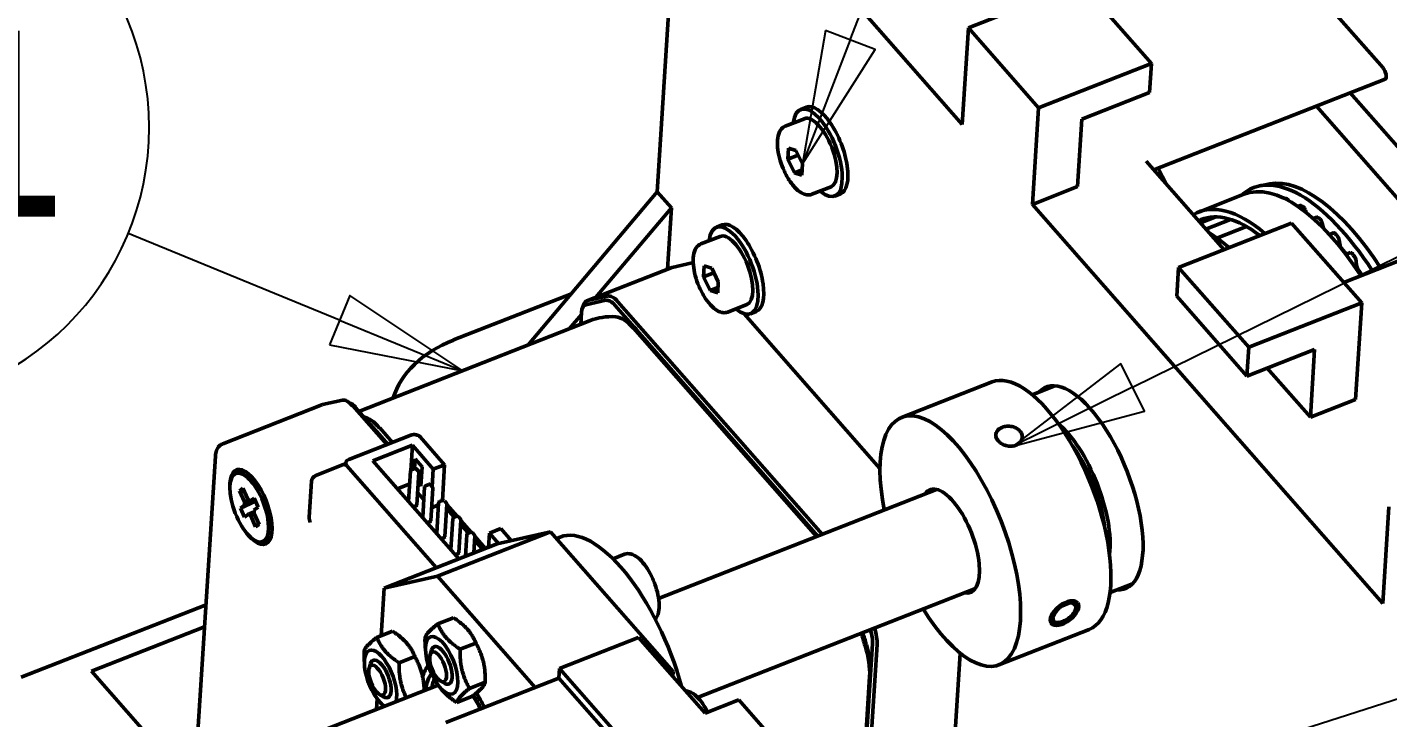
# Model space of a CAD drawing. Header units: millimetres. Extents: x -1259 to 2100, y -2965 to 1485.
# Drawn here: x 625.8 to 753.6, y 426.6 to 491.5 of the extents above; entities that cross this region are included whole.
import ezdxf

# ---------------------------------------------------------------- set-up
doc = ezdxf.new("R2010")
doc.units = ezdxf.units.MM
doc.header["$LTSCALE"] = 5
doc.layers.add('Symbol (ISO)', color=7, linetype='Continuous', lineweight=25)
doc.layers.add('Visible (ISO)', color=7, linetype='Continuous', lineweight=50)
doc.styles.add('Note Text (ISO)', font='tahoma.ttf')

# ---------------------------------------------------------------- blocks, each defined once
blk = doc.blocks.new('Balloon27')
at = {"layer": 'Symbol (ISO)'}
for p, q in [((122.2, 101.664), (119.414, 101.664)), ((131.029, 92.79), (127.044, 94.426)), ((131.219, 93.253), (130.839, 92.328)), ((133.342, 91.841), (131.219, 93.253)), ((131.029, 92.79), (133.342, 91.841)), ((130.839, 92.328), (133.342, 91.841)), ((122.2, 91.164), (119.414, 91.164))]:
    blk.add_line(p, q, dxfattribs=at)
at = {"layer": 'Symbol (ISO)', "flags": 128}
blk.add_lwpolyline([(130.839, 92.328), (133.342, 91.841), (131.219, 93.253), (130.839, 92.328)], dxfattribs=at)
at = {"layer": 'Symbol (ISO)'}
for centre, start, end in [((119.414, 96.414), 90, 270), ((122.2, 96.414), 270, 90)]:
    blk.add_arc(centre, 5.25, start, end, dxfattribs=at)
blk.add_solid([(130.839, 92.328), (133.342, 91.841), (131.219, 93.253), (130.839, 92.328)], dxfattribs=at)
at = {"layer": 'Symbol (ISO)', "insert": (120.807, 96.451), "char_height": 3.5, "attachment_point": 5, "style": 'Note Text (ISO)'}
blk.add_mtext('1001', dxfattribs=at)
blk = doc.blocks.new('Balloon28')
at = {"layer": 'Symbol (ISO)'}
for p, q in [((161.391, 104.397), (161.558, 104.397)), ((145.932, 91.529), (156.698, 96.834)), ((161.391, 93.897), (161.558, 93.897)), ((145.711, 91.977), (143.69, 90.424)), ((146.153, 91.08), (145.711, 91.977)), ((145.932, 91.529), (143.69, 90.424)), ((143.69, 90.424), (146.153, 91.08))]:
    blk.add_line(p, q, dxfattribs=at)
at = {"layer": 'Symbol (ISO)', "flags": 128}
blk.add_lwpolyline([(145.711, 91.977), (143.69, 90.424), (146.153, 91.08), (145.711, 91.977)], dxfattribs=at)
at = {"layer": 'Symbol (ISO)'}
for centre, start, end in [((161.391, 99.147), 90, 270), ((161.558, 99.147), 270, 90)]:
    blk.add_arc(centre, 5.25, start, end, dxfattribs=at)
blk.add_solid([(145.711, 91.977), (143.69, 90.424), (146.153, 91.08), (145.711, 91.977)], dxfattribs=at)
at = {"layer": 'Symbol (ISO)', "insert": (161.474, 99.187), "char_height": 3.5, "attachment_point": 5, "style": 'Note Text (ISO)'}
blk.add_mtext('008', dxfattribs=at)
blk = doc.blocks.new('Balloon36')
at = {"layer": 'Symbol (ISO)'}
for p, q in [((140.627, 98.061), (144.734, 108.73)), ((140.16, 98.241), (139.729, 95.728)), ((141.094, 97.881), (140.16, 98.241)), ((140.627, 98.061), (139.729, 95.728)), ((139.729, 95.728), (141.094, 97.881))]:
    blk.add_line(p, q, dxfattribs=at)
at = {"layer": 'Symbol (ISO)', "flags": 128}
blk.add_lwpolyline([(140.16, 98.241), (139.729, 95.728), (141.094, 97.881), (140.16, 98.241)], dxfattribs=at)
at = {"layer": 'Symbol (ISO)'}
blk.add_solid([(140.16, 98.241), (139.729, 95.728), (141.094, 97.881), (140.16, 98.241)], dxfattribs=at)
blk = doc.blocks.new('Balloon39')
at = {"layer": 'Symbol (ISO)'}
blk.add_line((143.616, 83.334), (166.587, 90.692), dxfattribs=at)

msp = doc.modelspace()

# ---------------------------------------------------------------- linework, layer by layer
at = {"layer": 'Visible (ISO)'}
for p, q in [((726.78, 517.77), (753.2, 487.67)), ((693.89, 504.86), (713.65, 482.35)), ((685, 476.01), (686.73, 503.27)), ((724.84, 495.6), (714.23, 491.43)), ((731.43, 488.1), (724.84, 495.6)), ((713.65, 482.35), (714.23, 491.43)), ((714.23, 491.43), (720.82, 483.93)), ((720.82, 483.93), (731.43, 488.1)), ((731.25, 485.37), (731.43, 488.1)), ((731.66, 478.09), (753.4, 486.63)), ((724.89, 482.87), (731.25, 485.37)), ((761.6, 472.26), (750.11, 485.34)), ((698.47, 483.77), (699.01, 483.98)), ((720.24, 474.84), (720.82, 483.93)), ((758.41, 471.01), (746.93, 484.09)), ((697.01, 482.19), (698.82, 482.9)), ((724.48, 476.51), (724.89, 482.87)), ((697.26, 479.09), (697.33, 480.14)), ((698.24, 479.47), (697.26, 479.09)), ((697.33, 480.14), (698.02, 479.91)), ((698.02, 479.91), (698.64, 478.64)), ((697.89, 477.82), (697.26, 479.09)), ((698.64, 478.64), (698.58, 477.59)), ((738.24, 470.59), (730.93, 478.92)), ((732.05, 478.25), (732.84, 476.75)), ((698.61, 478.1), (697.89, 477.82)), ((698.58, 477.59), (697.89, 477.82)), ((685, 476.01), (672.86, 461.62)), ((686.32, 474.51), (685, 476.01)), ((699.53, 475.79), (701.33, 476.5)), ((701.67, 475.63), (702.2, 475.83)), ((724.48, 476.51), (720.24, 474.84)), ((740.13, 475.79), (735.88, 474.12)), ((742.56, 476.76), (741.67, 476.59)), ((679.23, 466.11), (686.32, 474.51)), ((685.95, 468.75), (686.32, 474.51)), ((720.24, 474.84), (753.18, 437.32)), ((743.92, 475.42), (743.9, 475.41)), ((745.41, 474.75), (745.19, 474.66)), ((744.6, 473.09), (733.99, 468.92)), ((736.22, 473.45), (735.86, 473.31)), ((737.47, 473.66), (736.04, 473.1)), ((738.86, 473.43), (736.54, 472.52)), ((751.19, 465.59), (744.6, 473.09)), ((745.9, 474.29), (745.97, 474.08)), ((746.97, 473.65), (746.64, 473.52)), ((747.48, 473.09), (747.61, 472.59)), ((765.31, 473.72), (749.5, 467.51)), ((689.1, 471.12), (690.91, 471.83)), ((690.56, 472.7), (691.09, 472.91)), ((740.35, 472.76), (737.59, 471.68)), ((748.55, 472.16), (748.16, 472)), ((749.08, 471.49), (749.18, 470.96)), ((749.29, 470.72), (749.76, 470.16)), ((686.4, 468.91), (688.28, 469.33)), ((750.13, 470.31), (749.71, 470.14)), ((750.67, 469.55), (750.71, 469.05)), ((678.38, 465.78), (686.29, 468.88)), ((689.35, 468.02), (689.41, 469.07)), ((690.32, 468.4), (689.35, 468.02)), ((689.97, 466.74), (689.35, 468.02)), ((689.41, 469.07), (690.11, 468.84)), ((690.11, 468.84), (690.73, 467.57)), ((733.82, 466.2), (733.99, 468.92)), ((733.99, 468.92), (740.58, 461.42)), ((750.81, 468.8), (751.23, 468.19)), ((690.7, 467.03), (689.97, 466.74)), ((690.67, 466.52), (689.97, 466.74)), ((690.73, 467.57), (690.67, 466.52)), ((676.92, 466.43), (665.85, 462.09)), ((678.29, 465.4), (680.17, 465.82)), ((680.33, 466.21), (678.45, 465.8)), ((700.49, 443.82), (681.3, 465.68)), ((691.62, 464.72), (693.42, 465.43)), ((733.82, 466.2), (740.41, 458.69)), ((740.58, 461.42), (751.19, 465.59)), ((750.61, 456.5), (751.19, 465.59)), ((676.72, 463.14), (677.87, 464.5)), ((677.81, 463.57), (677.88, 464.66)), ((677.94, 465.02), (678.05, 465.36)), ((681.02, 465.35), (700.07, 443.65)), ((693.16, 464.55), (705.92, 450.02)), ((693.76, 464.55), (694.29, 464.76)), ((656.96, 455.38), (678.64, 463.89)), ((682.09, 463.87), (681.77, 464.05)), ((682.77, 463.19), (699.96, 443.61)), ((700.07, 443.65), (683.02, 463.07)), ((740.41, 458.69), (740.58, 461.42)), ((740.41, 458.69), (746.77, 461.19)), ((746.77, 461.19), (746.37, 454.83)), ((742.32, 459.44), (746.37, 454.83)), ((707.96, 454.81), (716.45, 458.14)), ((720.23, 456.94), (722.35, 457.78)), ((750.61, 456.5), (746.37, 454.83)), ((653.46, 455.99), (644.17, 452.34)), ((653.52, 456.01), (655.4, 456.42)), ((656.18, 456.15), (655.87, 456.32)), ((656.37, 455.89), (659.57, 452.25)), ((659.68, 452.29), (656.62, 455.77)), ((661.85, 453.14), (656.01, 450.85)), ((658.63, 453.49), (659.68, 452.29)), ((660.1, 452.46), (658.91, 453.82)), ((665.01, 450.35), (662.71, 452.98)), ((658.26, 450.73), (661.98, 452.19)), ((661.83, 449.82), (661.98, 452.19)), ((661.98, 452.19), (663.95, 449.93)), ((643.48, 451.18), (641.59, 421.42)), ((652.9, 449.36), (655.56, 450.4)), ((655.71, 450.36), (655.72, 450.52)), ((664.23, 440.68), (655.81, 450.27)), ((655.81, 450.27), (664.23, 440.68)), ((666.35, 441.52), (658.26, 450.73)), ((662.25, 450.9), (662.19, 450.01)), ((662.91, 450.15), (662.25, 450.9)), ((662.79, 448.33), (662.91, 450.15)), ((663.95, 449.93), (665.01, 450.35)), ((665.01, 450.35), (664.8, 446.99)), ((645.82, 449.69), (645.4, 449.53)), ((652.29, 445.43), (652.51, 448.81)), ((661.82, 449.78), (661.63, 446.89)), ((661.9, 449.89), (662.21, 450.01)), ((662.35, 449.98), (662.55, 449.76)), ((662.58, 449.66), (662.39, 446.57)), ((662.56, 449.25), (662.86, 449.37)), ((663.95, 449.93), (663.85, 448.28)), ((645.74, 447.92), (646.06, 448.15)), ((646.2, 446.88), (645.74, 447.92)), ((645.74, 447.92), (646.18, 447.87)), ((646.06, 448.15), (646.52, 447.11)), ((660.58, 448.09), (661.74, 448.55)), ((662.46, 447.74), (663.06, 447.06)), ((662.52, 448.65), (662.79, 448.33)), ((663.13, 448.28), (662.95, 445.39)), ((663.21, 448.39), (663.53, 448.51)), ((663.67, 448.48), (663.87, 448.25)), ((663.9, 448.16), (663.7, 445.07)), ((685.12, 437.78), (711.23, 448.04)), ((645.83, 446.29), (647.24, 446.92)), ((645.83, 446.29), (646.22, 446.57)), ((646.2, 445.44), (645.83, 446.29)), ((646.72, 446.93), (647.11, 447.21)), ((647.48, 446.37), (647.09, 446.09)), ((647.11, 447.21), (647.48, 446.37)), ((662.06, 446.4), (662.33, 446.51)), ((663.78, 446.32), (664.44, 446.58)), ((664.45, 446.78), (664.27, 443.89)), ((664.53, 446.89), (664.85, 447.01)), ((664.87, 447.02), (664.81, 447.09)), ((664.99, 446.98), (665.19, 446.75)), ((665.22, 446.66), (665.02, 443.57)), ((665.19, 446.25), (665.92, 445.42)), ((666.19, 445.52), (665.21, 446.63)), ((753.18, 437.32), (753.75, 446.41)), ((646.59, 445.72), (646.2, 445.44)), ((647.25, 444.51), (646.79, 445.54)), ((647.11, 445.77), (647.57, 444.73)), ((663.38, 444.9), (663.64, 445.01)), ((665.77, 445.28), (665.59, 442.39)), ((665.85, 445.39), (666.17, 445.51)), ((666.31, 445.48), (666.5, 445.25)), ((666.53, 445.16), (666.34, 442.07)), ((667.51, 444.02), (666.53, 445.13)), ((647.25, 444.51), (647.52, 444.84)), ((647.57, 444.73), (647.25, 444.51)), ((664.35, 439.87), (674.95, 444.04)), ((666.51, 444.75), (667.24, 443.92)), ((667.09, 443.78), (666.96, 441.76)), ((667.17, 443.89), (667.48, 444.01)), ((667.62, 443.98), (667.82, 443.75)), ((667.85, 443.66), (667.75, 442.07)), ((669.14, 442.61), (669.22, 443.93)), ((669.22, 443.93), (670.28, 444.35)), ((669.22, 443.93), (670.08, 442.96)), ((674.95, 444.04), (669.94, 442.93)), ((671.27, 443.22), (670.28, 444.35)), ((674.95, 444.04), (686.48, 430.91)), ((648.34, 443.29), (647.91, 443.13)), ((669.94, 442.93), (659.33, 438.76)), ((664.7, 443.4), (664.96, 443.51)), ((667.83, 443.25), (668.56, 442.42)), ((668.83, 442.52), (667.85, 443.63)), ((668.48, 442.39), (668.8, 442.51)), ((675.51, 443.41), (675.88, 443.56)), ((666.01, 441.9), (666.28, 442.01)), ((681.92, 441.94), (680.84, 441.51)), ((659.33, 438.76), (664.35, 439.87)), ((673.52, 429.42), (664.35, 439.87)), ((659.33, 438.76), (659.05, 434.28)), ((688.78, 428.48), (714.89, 438.73)), ((727.54, 438.33), (729.66, 439.16)), ((722.75, 436.97), (723.98, 437.47)), ((723.98, 437.47), (724.49, 436.91)), ((625.22, 430.38), (642.59, 437.2)), ((722.03, 435.9), (722.75, 436.97)), ((724.49, 436.91), (723.77, 435.84)), ((631.84, 430.96), (642.46, 435.13)), ((665.85, 435.97), (664.37, 435.39)), ((667.28, 434.73), (667.23, 434.79)), ((717.1, 431.54), (725.59, 434.87)), ((722.54, 435.34), (722.03, 435.9)), ((722.54, 435.34), (722.51, 435.38)), ((723.77, 435.84), (722.54, 435.34)), ((723.74, 435.89), (723.77, 435.84)), ((660.12, 434.7), (658.64, 434.12)), ((661.55, 433.46), (661.5, 433.52)), ((667.94, 433.59), (666.47, 433.01)), ((683.23, 434.12), (675.8, 431.2)), ((689.49, 426.99), (683.23, 434.12)), ((705.22, 433.52), (704.06, 415.27)), ((704.47, 414.81), (705.65, 433.44)), ((662.21, 432.32), (660.73, 431.74)), ((663.21, 432.83), (663.18, 433.34)), ((663.66, 432.5), (663.79, 432.92)), ((664.04, 433.24), (664.04, 433.24)), ((713.47, 432.62), (712.42, 416.15)), ((641.04, 420.47), (631.84, 430.96)), ((657.48, 431.56), (657.45, 432.07)), ((657.93, 431.23), (658.06, 431.65)), ((658.31, 431.97), (658.31, 431.97)), ((675.8, 431.2), (675.75, 430.3)), ((695.57, 408.69), (675.8, 431.2)), ((686.48, 430.91), (686.16, 430.78)), ((686.48, 430.91), (686.45, 430.45)), ((544.94, 382.73), (664.4, 429.64)), ((663.06, 429.89), (663.08, 429.37)), ((664.63, 430.02), (665.01, 429.81)), ((665.14, 426.13), (675.75, 430.3)), ((665.41, 429.75), (665.41, 429.75)), ((668.83, 429.9), (667.35, 429.32)), ((668.8, 430.86), (668.82, 430.64)), ((675.75, 430.3), (696.83, 406.28)), ((704.94, 430.46), (703.98, 415.35)), ((704.06, 415.27), (705.04, 430.75)), ((658.67, 428.37), (658.61, 427.37)), ((658.9, 428.76), (659.28, 428.54)), ((659.68, 428.48), (659.68, 428.48)), ((664.52, 429.48), (664.76, 429.19)), ((667.62, 428.59), (666.15, 428.01)), ((658.79, 428.21), (659.03, 427.93)), ((692.67, 428.24), (689.49, 426.99)), ((706.17, 412.86), (692.67, 428.24))]:
    msp.add_line(p, q, dxfattribs=at)
for centre, radius, start, end in [((653.13, 448.77), 0.625, 111.4412, 176.3708), ((661.94, 449.77), 0.125, 111.4412, 176.3708), ((662.26, 449.9), 0.125, 41.2795, 111.4412), ((662.46, 449.67), 0.125, 356.3708, 41.2795), ((663.26, 448.27), 0.125, 111.4412, 176.3708), ((663.58, 448.4), 0.125, 41.2795, 111.4412), ((663.77, 448.17), 0.125, 356.3708, 41.2795), ((664.58, 446.77), 0.125, 111.4412, 176.3708), ((664.89, 446.9), 0.125, 41.2795, 111.4412), ((665.09, 446.67), 0.125, 356.3708, 41.2795), ((665.89, 445.27), 0.125, 111.4412, 176.3708), ((666.21, 445.4), 0.125, 41.2795, 111.4412), ((666.41, 445.17), 0.125, 356.3708, 41.2795), ((667.21, 443.77), 0.125, 111.4412, 176.3708), ((667.53, 443.89), 0.125, 41.2795, 111.4412), ((667.73, 443.67), 0.125, 356.3708, 41.2795), ((668.53, 442.27), 0.125, 111.4412, 150.4466), ((668.85, 442.39), 0.125, 72.4358, 111.4412)]:
    msp.add_arc(centre, radius, start, end, dxfattribs=at)
for centre, major_axis, ratio, start_param, end_param in [((753.17, 487.21), (0.228, -0.582), 0.41082, 0, 2.291429), ((700.07, 479.7), (1.6, -4.07), 0.41082, 5.616239, 10.091724), ((700.6, 479.91), (1.6, -4.07), 0.41082, 0, 3.141593), ((700.07, 479.7), (-1.26, 3.2), 0.41082, 3.141593, 6.283185), ((748.52, 457.31), (-7.5, 19.1), 0.41082, 5.173803, 6.439444), ((747.54, 456.92), (-7.41, 18.87), 0.41082, 5.179945, 6.283185), ((749.36, 457.64), (-7.44, 18.94), 0.41082, 5.178051, 6.203649), ((743.29, 455.26), (-7.41, 18.87), 0.41082, 5.631875, 6.352741), ((744.06, 475.07), (-0.137, 0.349), 0.41082, 5.961299, 6.283185), ((748.38, 457.26), (-7.14, 18.17), 0.41082, 5.941323, 5.961299), ((744.25, 475.01), (-0.137, 0.349), 0.41082, 5.068558, 5.941323), ((745.55, 474.4), (-0.137, 0.349), 0.41082, 5.80422, 6.283185), ((748.38, 457.26), (-7.14, 18.17), 0.41082, 5.784243, 5.80422), ((745.74, 474.28), (-0.137, 0.349), 0.41082, 4.581228, 5.784243), ((692.16, 468.63), (1.6, -4.07), 0.41082, 5.616239, 10.091724), ((692.69, 468.84), (1.6, -4.07), 0.41082, 0, 3.141593), ((743.29, 455.26), (-7.14, 18.17), 0.41082, 5.684093, 6.290837), ((747.1, 473.3), (-0.137, 0.349), 0.41082, 5.64714, 6.283185), ((748.38, 457.26), (-7.14, 18.17), 0.41082, 5.627163, 5.64714), ((747.3, 473.13), (-0.137, 0.349), 0.41082, 4.424148, 5.627163), ((692.16, 468.63), (-1.26, 3.2), 0.41082, 3.141593, 6.283185), ((739.76, 453.87), (-7.5, 19.1), 0.41082, 5.616055, 5.790449), ((748.69, 471.81), (-0.137, 0.349), 0.41082, 5.49006, 6.283185), ((748.38, 457.26), (-7.14, 18.17), 0.41082, 5.470084, 5.49006), ((748.89, 471.59), (-0.137, 0.349), 0.41082, 4.267068, 5.470084), ((749.3, 470.9), (-0.091, 0.233), 0.41082, 1.125476, 2.25994), ((750.27, 469.96), (-0.137, 0.349), 0.41082, 5.332981, 6.283185), ((748.38, 457.26), (-7.14, 18.17), 0.41082, 5.313004, 5.332981), ((750.47, 469.7), (-0.137, 0.349), 0.41082, 4.109989, 5.313004), ((750.85, 468.95), (-0.091, 0.233), 0.41082, 0.968396, 2.10286), ((679.03, 463.35), (-0.8, 2.04), 0.41082, 6.21842, 7.003818), ((679.3, 463.45), (-0.91, 2.33), 0.41082, 6.21842, 6.750623), ((680.92, 463.76), (-0.8, 2.04), 0.41082, 5.433022, 6.21842), ((681.18, 463.87), (-0.91, 2.33), 0.41082, 5.433022, 6.21842), ((690.34, 434.11), (-11.7, 29.79), 0.41082, 6.097827, 6.283185), ((682.54, 459.56), (-1.83, 4.65), 0.41082, 5.433022, 6.097827), ((682.81, 459.66), (-1.71, 4.36), 0.41082, 5.433022, 5.815748), ((672.44, 454.58), (-12.47, 0.79), 0.685053, 5.311527, 6.133031), ((721.02, 446.51), (4.57, -11.63), 0.41082, 0, 3.141593), ((725.26, 448.18), (-3.72, 9.48), 0.41082, 2.949438, 6.47534), ((656.25, 454.08), (-0.91, 2.33), 0.41082, 5.433022, 6.21842), ((654.37, 453.66), (-0.91, 2.33), 0.41082, 6.21842, 6.283185), ((656.52, 454.18), (-0.8, 2.04), 0.41082, 5.433022, 5.815748), ((712.53, 443.18), (-4.57, 11.63), 0.41082, 1.982313, 7.442465), ((658.67, 450.18), (-1.83, 4.65), 0.41082, 5.433022, 6.018805), ((723.14, 447.34), (3.05, -7.76), 0.41082, 0.650847, 2.490746), ((662.18, 452.77), (-0.624, 0.04), 0.685053, 3.74073, 5.311527), ((723.14, 447.34), (2.74, -6.98), 0.41082, 0.982203, 2.159389), ((646.81, 446.39), (1.37, -3.49), 0.41082, 5.39617, 10.311794), ((655.78, 449.81), (-0.228, 0.582), 0.41082, 5.433022, 6.283185), ((656.34, 450.48), (-0.624, 0.04), 0.685053, 5.311527, 6.882323), ((647.08, 446.49), (-1.26, 3.2), 0.41082, 5.903954, 6.283185), ((712.53, 443.18), (1.9, -4.83), 0.41082, 6.013502, 9.694461), ((646.65, 446.33), (0.318, -0.81), 0.41082, 3.805346, 4.256139), ((646.65, 446.33), (-0.318, 0.81), 0.41082, 5.376142, 5.826936), ((662.26, 446.58), (0.125, -0.008), 0.685053, 5.311527, 6.283185), ((646.65, 446.33), (0.318, -0.81), 0.41082, 5.376142, 5.826936), ((646.65, 446.33), (-0.318, 0.81), 0.41082, 3.805346, 4.256139), ((652.9, 445.14), (-0.285, 0.835), 0.64525, 1.001132, 1.60027), ((663.58, 445.08), (0.125, -0.008), 0.685053, 5.311527, 6.283185), ((647.08, 446.49), (1.26, -3.2), 0.41082, 0, 0.379231), ((680.91, 430.76), (-5.03, 12.8), 0.41082, 4.456728, 6.283185), ((664.9, 443.58), (0.125, -0.008), 0.685053, 5.311527, 6.283185), ((666.21, 442.08), (0.125, -0.008), 0.685053, 5.311527, 6.283185), ((704.07, 434.83), (0.8, -2.04), 0.41082, 0.720633, 1.42011), ((704.33, 434.94), (-0.91, 2.33), 0.41082, 3.862225, 4.580656), ((690.34, 434.11), (11.7, -29.79), 0.41082, 1.385438, 1.424331), ((690.61, 434.21), (-11.58, 29.49), 0.41082, 4.52703, 4.564468), ((702.57, 433.56), (-1.71, 4.36), 0.41082, 3.862225, 4.52703), ((658.99, 430.22), (-1.05, 2.68), 0.41082, 3.648203, 8.918168), ((664.73, 431.49), (0.69, -1.75), 0.41082, 5.815748, 9.892215), ((664.73, 431.49), (0.69, -1.75), 0.41082, 5.802435, 9.905528), ((702.31, 433.46), (1.83, -4.65), 0.41082, 0.720633, 1.385438), ((658.99, 430.22), (0.69, -1.75), 0.41082, 5.802435, 9.905528), ((658.99, 430.22), (0.69, -1.75), 0.41082, 5.815748, 9.892215), ((666.59, 425.13), (-2.63, 6.69), 0.41082, 0.197472, 0.511593), ((661.54, 431.22), (1.05, -2.68), 0.41082, 0.895404, 0.897254), ((666.59, 425.13), (-2.33, 5.93), 0.41082, 0.224584, 0.669207), ((666.59, 425.13), (2.28, -5.82), 0.41082, 1.806042, 2.045542), ((666.59, 425.13), (2.33, -5.93), 0.41082, 1.801345, 2.038347), ((666.59, 425.13), (2.63, -6.69), 0.41082, 1.77489, 1.998907)]:
    msp.add_ellipse(centre, major_axis=major_axis, ratio=ratio, start_param=start_param, end_param=end_param, dxfattribs=at)
for centre, major_axis, ratio in [((646.65, 446.33), (1.26, -3.2), 0.41082), ((723.26, 436.41), (1.24, 0.96), 0.524518), ((664.73, 431.49), (-1.05, 2.68), 0.41082), ((664.4, 431.36), (-0.55, 1.39), 0.41082), ((658.67, 430.1), (-0.55, 1.39), 0.41082)]:
    msp.add_ellipse(centre, major_axis=major_axis, ratio=ratio, dxfattribs=at)
for points, knots in [([(699.53, 475.79), (699.38, 475.73), (699.23, 475.72), (698.89, 475.76), (698.71, 475.82), (698.32, 476.05), (698.11, 476.23), (697.69, 476.69), (697.49, 476.96), (697.13, 477.55), (696.97, 477.87), (696.69, 478.53), (696.57, 478.87), (696.39, 479.55), (696.33, 479.88), (696.27, 480.52), (696.27, 480.82), (696.35, 481.37), (696.43, 481.63), (696.68, 481.99), (696.83, 482.12), (697.01, 482.19)], [3.862225, 3.862225, 3.862225, 3.862225, 4.076398, 4.076398, 4.33633, 4.33633, 4.683388, 4.683388, 5.032577, 5.032577, 5.369764, 5.369764, 5.703065, 5.703065, 6.038008, 6.038008, 6.381123, 6.381123, 6.737367, 6.737367, 7.003818, 7.003818, 7.003818, 7.003818]), ([(691.62, 464.72), (691.47, 464.66), (691.31, 464.65), (690.98, 464.68), (690.8, 464.75), (690.41, 464.98), (690.19, 465.16), (689.78, 465.62), (689.58, 465.89), (689.22, 466.48), (689.06, 466.8), (688.78, 467.46), (688.66, 467.8), (688.48, 468.48), (688.42, 468.81), (688.35, 469.45), (688.36, 469.75), (688.44, 470.3), (688.52, 470.55), (688.77, 470.92), (688.92, 471.05), (689.1, 471.12)], [3.862225, 3.862225, 3.862225, 3.862225, 4.076398, 4.076398, 4.33633, 4.33633, 4.683388, 4.683388, 5.032577, 5.032577, 5.369764, 5.369764, 5.703065, 5.703065, 6.038008, 6.038008, 6.381123, 6.381123, 6.737367, 6.737367, 7.003818, 7.003818, 7.003818, 7.003818]), ([(686.29, 468.88), (686.29, 468.88), (686.3, 468.89), (686.32, 468.89), (686.32, 468.89), (686.34, 468.9), (686.35, 468.9), (686.36, 468.91), (686.37, 468.91), (686.38, 468.91), (686.39, 468.91), (686.4, 468.91)], [3.86222538, 3.86222538, 3.86222538, 3.86222538, 3.87517847, 3.87517847, 3.88813156, 3.88813156, 3.90108464, 3.90108464, 3.91403773, 3.91403773, 3.92699082, 3.92699082, 3.92699082, 3.92699082]), ([(717.4, 453.87), (717.53, 453.93), (717.69, 453.96), (718.02, 453.99), (718.19, 453.97), (718.5, 453.91), (718.65, 453.85), (718.92, 453.69), (719.03, 453.59), (719.2, 453.38), (719.26, 453.26), (719.31, 453), (719.3, 452.87), (719.22, 452.63), (719.15, 452.51), (718.96, 452.32), (718.83, 452.24), (718.56, 452.13), (718.41, 452.1), (718.08, 452.09), (717.91, 452.12), (717.61, 452.2), (717.46, 452.27), (717.19, 452.44), (717.08, 452.55), (716.91, 452.76), (716.85, 452.88), (716.8, 453.13), (716.81, 453.25), (716.88, 453.46), (716.95, 453.57), (717.14, 453.75), (717.27, 453.82), (717.4, 453.87)], [0, 0, 0, 0, 0.0376958, 0.0376958, 0.0753916, 0.0753916, 0.1130872, 0.1130872, 0.1507829, 0.1507829, 0.1884785, 0.1884785, 0.2261742, 0.2261742, 0.26387, 0.26387, 0.3015657, 0.3015657, 0.3392615, 0.3392615, 0.3769573, 0.3769573, 0.414653, 0.414653, 0.4523486, 0.4523486, 0.4900443, 0.4900443, 0.5277399, 0.5277399, 0.5654357, 0.5654357, 0.6031315, 0.6031315, 0.6031315, 0.6031315]), ([(644.17, 452.34), (644.07, 452.3), (643.98, 452.24), (643.82, 452.11), (643.75, 452.03), (643.65, 451.87), (643.61, 451.78), (643.55, 451.61), (643.53, 451.53), (643.49, 451.36), (643.48, 451.27), (643.48, 451.18)], [2.4209599, 2.4209599, 2.4209599, 2.4209599, 2.5650865, 2.5650865, 2.709213, 2.709213, 2.8533396, 2.8533396, 2.9974661, 2.9974661, 3.1415927, 3.1415927, 3.1415927, 3.1415927]), ([(684.82, 435.82), (684.93, 435.96), (685.01, 436.12), (685.14, 436.55), (685.17, 436.83), (685.17, 437.44), (685.13, 437.78), (684.99, 438.46), (684.89, 438.8), (684.65, 439.48), (684.5, 439.81), (684.17, 440.43), (683.99, 440.71), (683.6, 441.22), (683.4, 441.44), (682.96, 441.79), (682.73, 441.92), (682.3, 442.01), (682.1, 442.01), (681.92, 441.94)], [5.78637, 5.78637, 5.78637, 5.78637, 6.036657, 6.036657, 6.383715, 6.383715, 6.732904, 6.732904, 7.070091, 7.070091, 7.403393, 7.403393, 7.738335, 7.738335, 8.081451, 8.081451, 8.437694, 8.437694, 8.704145, 8.704145, 8.704145, 8.704145]), ([(723.7, 437.36), (723.72, 437.36), (723.74, 437.36), (723.88, 437.37), (724, 437.34), (724.13, 437.28), (724.17, 437.26), (724.2, 437.22)], [0.03248895, 0.03248895, 0.03248895, 0.03248895, 0.03769578, 0.03769578, 0.07539156, 0.07539156, 0.09415473, 0.09415473, 0.09415473, 0.09415473]), ([(724.24, 437.18), (724.26, 437.16), (724.27, 437.14), (724.33, 437.03), (724.34, 436.93), (724.31, 436.72), (724.26, 436.6), (724.11, 436.36), (724.01, 436.24), (723.79, 436.04), (723.66, 435.93), (723.38, 435.75), (723.23, 435.68), (722.97, 435.57), (722.83, 435.54), (722.59, 435.51), (722.48, 435.52), (722.33, 435.58), (722.26, 435.64), (722.19, 435.79), (722.18, 435.89), (722.22, 436.09), (722.25, 436.2), (722.31, 436.32)], [0.102416, 0.102416, 0.102416, 0.102416, 0.1130872, 0.1130872, 0.1507829, 0.1507829, 0.1884785, 0.1884785, 0.2261742, 0.2261742, 0.26387, 0.26387, 0.3015657, 0.3015657, 0.3392615, 0.3392615, 0.3769573, 0.3769573, 0.414653, 0.414653, 0.4523486, 0.4523486, 0.4876785, 0.4876785, 0.4876785, 0.4876785]), ([(722.56, 436.69), (722.57, 436.7), (722.58, 436.71), (722.69, 436.83), (722.81, 436.95), (722.95, 437.05), (722.96, 437.05), (722.96, 437.05)], [0.52475978, 0.52475978, 0.52475978, 0.52475978, 0.52773992, 0.52773992, 0.56543571, 0.56543571, 0.56687155, 0.56687155, 0.56687155, 0.56687155]), ([(663.83, 429.42), (663.84, 429.53), (663.86, 429.63), (663.92, 429.91), (663.97, 430.07), (664.02, 430.22)], [0.2258521, 0.2258521, 0.2258521, 0.2258521, 0.2648733, 0.2648733, 0.3339889, 0.3339889, 0.3339889, 0.3339889]), ([(689.74, 427.09), (689.72, 427.13), (689.69, 427.17), (689.51, 427.52), (689.33, 427.81), (688.94, 428.32), (688.73, 428.54), (688.3, 428.89), (688.07, 429.02), (687.76, 429.08), (687.7, 429.09), (687.64, 429.09)], [4.218036, 4.218036, 4.218036, 4.218036, 4.2618, 4.2618, 4.596742, 4.596742, 4.939858, 4.939858, 5.296102, 5.296102, 5.379174, 5.379174, 5.379174, 5.379174])]:
    msp.add_open_spline(points, degree=3, knots=knots, dxfattribs=at)
msp.add_open_spline([(688.28, 469.33), (688.31, 469.34), (688.34, 469.34), (688.37, 469.35)], degree=3, dxfattribs=at)
for points, weights in [([(646.2, 446.88), (646.43, 446.95), (646.64, 447.01)], [1.01316227985, 1.01541811337, 1.01706448495]), ([(647.22, 446.97), (646.75, 446.78), (646.22, 446.57)], [1.02041422402, 1.01848448708, 1.01316227986]), ([(646.72, 446.93), (646.95, 447.02), (647.16, 447.1)], [1.01316227984, 1.01556494778, 1.01727623064]), ([(646.59, 445.72), (646.86, 445.83), (647.11, 445.94)], [1.01316227984, 1.01585424534, 1.01767830727]), ([(647.13, 445.71), (646.97, 445.63), (646.79, 445.54)], [1.0164783524, 1.01502898269, 1.01316227986]), ([(663.17, 434.08), (663.29, 434.55), (664.37, 435.39)], [1, 1.15470053838, 1]), ([(664.37, 435.39), (664.93, 434.01), (666.47, 433.01)], [1, 1.15470053838, 1]), ([(667.94, 433.59), (667.38, 434.97), (665.85, 435.97)], [1, 1.15470053838, 1]), ([(657.44, 432.82), (657.55, 433.28), (658.64, 434.12)], [1, 1.15470053838, 1]), ([(658.64, 434.12), (659.2, 432.74), (660.73, 431.74)], [1, 1.15470053838, 1]), ([(662.21, 432.32), (661.65, 433.7), (660.12, 434.7)], [1, 1.15470053838, 1]), ([(663.18, 433.34), (663.16, 433.69), (663.17, 434.08)], [1.04390091434, 1.02648459706, 1]), ([(668.83, 429.9), (668.87, 431.93), (667.94, 433.59)], [1, 1.15470053838, 1]), ([(657.45, 432.07), (657.43, 432.42), (657.44, 432.82)], [1.04390091434, 1.02648459706, 1]), ([(663.09, 429.13), (663.05, 430.83), (662.21, 432.32)], [1.03101174763, 1.13721926882, 1]), ([(666.47, 433.01), (666.42, 430.97), (667.35, 429.32)], [1, 1.15470053838, 1]), ([(660.73, 431.74), (660.7, 429.91), (661.4, 428.47)], [1, 1.13721926882, 1.03101174763]), ([(667.62, 428.59), (668.71, 429.43), (668.83, 429.9)], [1, 1.15470053838, 1]), ([(666.15, 428.01), (665.26, 428.59), (664.76, 429.19)], [1, 1.08388134252, 1.07679881773]), ([(667.35, 429.32), (666.26, 428.47), (666.15, 428.01)], [1, 1.15470053838, 1]), ([(659.29, 427.64), (659.15, 427.78), (659.03, 427.93)], [1.07492571269, 1.07850656726, 1.07679881773])]:
    msp.add_rational_spline(points, weights, degree=2, dxfattribs=at)

# ---------------------------------------------------------------- block references
at = {"layer": 'Symbol (ISO)', "xscale": 5, "yscale": 5, "zscale": 5}
for name in ['Balloon36', 'Balloon28', 'Balloon27', 'Balloon39']:
    msp.add_blockref(name, (0, 0), dxfattribs=at)

doc.saveas('drawing.dxf')
